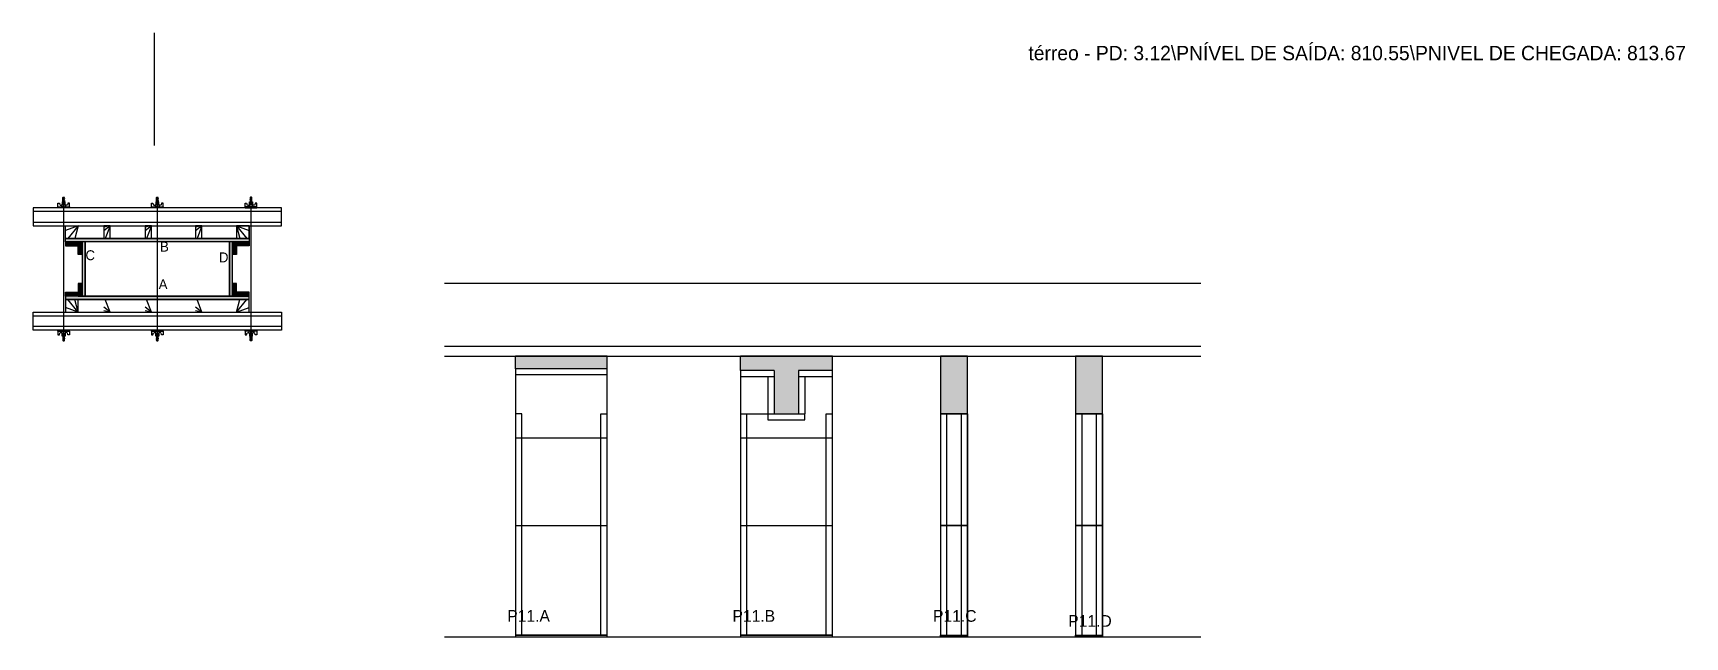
# Model space of a CAD drawing. Header units: metres. Extents: x 16160 to 17995, y 5125 to 5796.
import ezdxf

# ---------------------------------------------------------------- set-up
doc = ezdxf.new("R2010")
doc.units = ezdxf.units.M
for name, color, linetype in [('CHAPA', 7, 'Continuous'), ('COTA', 7, 'Continuous'), ('Hachura', 7, 'Continuous'), ('Madeira', 7, 'Continuous'), ('NIVEL 1° PAV.', 7, 'Continuous'), ('NIVEL 2° PAV.', 7, 'Continuous'), ('NOMENCLATURA', 7, 'Continuous'), ('Nível', 7, 'Continuous'), ('Painéis', 7, 'Continuous'), ('Perfil Metálico', 7, 'Continuous'), ('SARR_2.2x7', 7, 'Continuous'), ('SARRAFO', 7, 'Continuous'), ('Texto Seção', 7, 'Continuous'), ('TEXTO_GERAL', 7, 'Continuous')]:
    doc.layers.add(name, color=color, linetype=linetype)

msp = doc.modelspace()

# ---------------------------------------------------------------- hatches: boundary and pattern name
at = {"layer": 'COTA'}
h = msp.add_hatch(color=7, dxfattribs=at)
h.dxf.hatch_style = 1
h.paths.add_polyline_path([(16695.8, 5423.4), (16797.8, 5423.4), (16797.8, 5423.4), (16797.8, 5437.4), (16797.8, 5437.4), (16695.8, 5437.4), (16695.8, 5437.4), (16695.8, 5423.4)])
h = msp.add_hatch(color=7, dxfattribs=at)
h.dxf.hatch_style = 1
h.paths.add_polyline_path([(17010.3, 5421.4), (17047.8, 5421.4), (17047.8, 5421.4), (17047.8, 5437.4), (17047.8, 5437.4), (16945.8, 5437.4), (16945.8, 5437.4), (16945.8, 5421.4), (16945.8, 5421.4), (16983.3, 5421.4), (16983.3, 5421.4), (16983.3, 5373.4), (16983.3, 5373.4), (17010.3, 5373.4), (17010.3, 5373.4), (17010.3, 5421.4)])
h = msp.add_hatch(color=7, dxfattribs=at)
h.dxf.hatch_style = 1
h.paths.add_polyline_path([(17167.7, 5373.4), (17197.7, 5373.4), (17197.7, 5373.4), (17197.7, 5437.4), (17197.7, 5437.4), (17167.7, 5437.4), (17167.7, 5437.4), (17167.7, 5373.4)])
h = msp.add_hatch(color=7, dxfattribs=at)
h.dxf.hatch_style = 1
h.paths.add_polyline_path([(17317.8, 5373.4), (17347.8, 5373.4), (17347.8, 5373.4), (17347.8, 5437.4), (17347.8, 5437.4), (17317.8, 5437.4), (17317.8, 5437.4), (17317.8, 5373.4)])
at = {"layer": 'Hachura'}
h = msp.add_hatch(color=7, dxfattribs=at)
h.dxf.hatch_style = 1
h.paths.add_polyline_path([(16196.2, 5564.1), (16196.2, 5568.1), (16196.2, 5568.1), (16400.2, 5568.1), (16400.2, 5568.1), (16400.2, 5564.1), (16400.2, 5564.1), (16196.2, 5564.1)])
h = msp.add_hatch(color=7, dxfattribs=at)
h.dxf.hatch_style = 1
h.paths.add_polyline_path([(16196.2, 5564.1), (16196.2, 5568.1), (16196.2, 5568.1), (16400.2, 5568.1), (16400.2, 5568.1), (16400.2, 5564.1), (16400.2, 5564.1), (16196.2, 5564.1)])
h = msp.add_hatch(color=7, dxfattribs=at)
h.dxf.hatch_style = 1
h.paths.add_polyline_path([(16210.2, 5564.1), (16210.2, 5559.7), (16210.2, 5559.7), (16196.2, 5559.7), (16196.2, 5559.7), (16196.2, 5564.1), (16196.2, 5564.1), (16210.2, 5564.1)])
h = msp.add_hatch(color=7, dxfattribs=at)
h.dxf.hatch_style = 1
h.paths.add_polyline_path([(16214.6, 5564.1), (16210.2, 5564.1), (16210.2, 5564.1), (16210.2, 5550.1), (16210.2, 5550.1), (16214.6, 5550.1), (16214.6, 5550.1), (16214.6, 5564.1)])
h = msp.add_hatch(color=7, dxfattribs=at)
h.dxf.hatch_style = 1
h.paths.add_polyline_path([(16218.2, 5564.1), (16214.6, 5564.1), (16214.6, 5564.1), (16214.6, 5504.1), (16214.6, 5504.1), (16218.2, 5504.1), (16218.2, 5504.1), (16218.2, 5564.1)])
h = msp.add_hatch(color=7, dxfattribs=at)
h.dxf.hatch_style = 1
h.paths.add_polyline_path([(16218.2, 5564.1), (16214.6, 5564.1), (16214.6, 5564.1), (16214.6, 5504.1), (16214.6, 5504.1), (16218.2, 5504.1), (16218.2, 5504.1), (16218.2, 5564.1)])
h = msp.add_hatch(color=7, dxfattribs=at)
h.dxf.hatch_style = 1
h.paths.add_polyline_path([(16381.8, 5564.1), (16378.2, 5564.1), (16378.2, 5564.1), (16378.2, 5504.1), (16378.2, 5504.1), (16381.8, 5504.1), (16381.8, 5504.1), (16381.8, 5564.1)])
h = msp.add_hatch(color=7, dxfattribs=at)
h.dxf.hatch_style = 1
h.paths.add_polyline_path([(16381.8, 5564.1), (16378.2, 5564.1), (16378.2, 5564.1), (16378.2, 5504.1), (16378.2, 5504.1), (16381.8, 5504.1), (16381.8, 5504.1), (16381.8, 5564.1)])
h = msp.add_hatch(color=7, dxfattribs=at)
h.dxf.hatch_style = 1
h.paths.add_polyline_path([(16386.2, 5564.1), (16381.8, 5564.1), (16381.8, 5564.1), (16381.8, 5550.1), (16381.8, 5550.1), (16386.2, 5550.1), (16386.2, 5550.1), (16386.2, 5564.1)])
h = msp.add_hatch(color=7, dxfattribs=at)
h.dxf.hatch_style = 1
h.paths.add_polyline_path([(16386.2, 5564.1), (16386.2, 5559.7), (16386.2, 5559.7), (16400.2, 5559.7), (16400.2, 5559.7), (16400.2, 5564.1), (16400.2, 5564.1), (16386.2, 5564.1)])
h = msp.add_hatch(color=7, dxfattribs=at)
h.dxf.hatch_style = 1
h.paths.add_polyline_path([(16210.2, 5504.1), (16210.2, 5508.5), (16210.2, 5508.5), (16196.2, 5508.5), (16196.2, 5508.5), (16196.2, 5504.1), (16196.2, 5504.1), (16210.2, 5504.1)])
h = msp.add_hatch(color=7, dxfattribs=at)
h.dxf.hatch_style = 1
h.paths.add_polyline_path([(16196.2, 5504.1), (16196.2, 5500.1), (16196.2, 5500.1), (16400.2, 5500.1), (16400.2, 5500.1), (16400.2, 5504.1), (16400.2, 5504.1), (16196.2, 5504.1)])
h = msp.add_hatch(color=7, dxfattribs=at)
h.dxf.hatch_style = 1
h.paths.add_polyline_path([(16196.2, 5504.1), (16196.2, 5500.1), (16196.2, 5500.1), (16400.2, 5500.1), (16400.2, 5500.1), (16400.2, 5504.1), (16400.2, 5504.1), (16196.2, 5504.1)])
h = msp.add_hatch(color=7, dxfattribs=at)
h.dxf.hatch_style = 1
h.paths.add_polyline_path([(16214.6, 5504.1), (16210.2, 5504.1), (16210.2, 5504.1), (16210.2, 5518.1), (16210.2, 5518.1), (16214.6, 5518.1), (16214.6, 5518.1), (16214.6, 5504.1)])
h = msp.add_hatch(color=7, dxfattribs=at)
h.dxf.hatch_style = 1
h.paths.add_polyline_path([(16386.2, 5504.1), (16381.8, 5504.1), (16381.8, 5504.1), (16381.8, 5518.1), (16381.8, 5518.1), (16386.2, 5518.1), (16386.2, 5518.1), (16386.2, 5504.1)])
h = msp.add_hatch(color=7, dxfattribs=at)
h.dxf.hatch_style = 1
h.paths.add_polyline_path([(16386.2, 5504.1), (16386.2, 5508.5), (16386.2, 5508.5), (16400.2, 5508.5), (16400.2, 5508.5), (16400.2, 5504.1), (16400.2, 5504.1), (16386.2, 5504.1)])

# ---------------------------------------------------------------- linework, layer by layer
at = {"layer": 'CHAPA', "color": 7, "lineweight": 25}
for points in [[(16196.2, 5564.1), (16196.2, 5568.1), (16400.2, 5568.1), (16400.2, 5564.1)], [(16196.2, 5564.1), (16196.2, 5568.1), (16400.2, 5568.1), (16400.2, 5564.1)], [(16218.2, 5564.1), (16214.6, 5564.1), (16214.6, 5504.1), (16218.2, 5504.1)], [(16218.2, 5564.1), (16214.6, 5564.1), (16214.6, 5504.1), (16218.2, 5504.1)], [(16381.8, 5564.1), (16378.2, 5564.1), (16378.2, 5504.1), (16381.8, 5504.1)], [(16381.8, 5564.1), (16378.2, 5564.1), (16378.2, 5504.1), (16381.8, 5504.1)], [(16196.2, 5504.1), (16196.2, 5500.1), (16400.2, 5500.1), (16400.2, 5504.1)], [(16196.2, 5504.1), (16196.2, 5500.1), (16400.2, 5500.1), (16400.2, 5504.1)]]:
    msp.add_lwpolyline(points, close=True, dxfattribs=at)
at = {"layer": 'COTA', "color": 7, "lineweight": 25}
for p, q in [((16797.8, 5437.4), (16695.8, 5437.4)), ((16695.8, 5423.4), (16695.8, 5437.4)), ((16797.8, 5423.4), (16797.8, 5437.4)), ((17047.8, 5437.4), (16945.8, 5437.4)), ((16945.8, 5421.4), (16945.8, 5437.4)), ((17047.8, 5421.4), (17047.8, 5437.4))]:
    msp.add_line(p, q, dxfattribs=at)
for points in [[(17197.7, 5373.4), (17197.7, 5437.4), (17167.7, 5437.4), (17167.7, 5373.4)], [(17347.8, 5373.4), (17347.8, 5437.4), (17317.8, 5437.4), (17317.8, 5373.4)]]:
    msp.add_lwpolyline(points, dxfattribs=at)
at = {"layer": 'Defpoints', "color": 7, "lineweight": 25}
msp.add_line((16295.2, 5671.2), (16295.2, 5796.2), dxfattribs=at)
at = {"layer": 'Hachura', "color": 7, "lineweight": 25}
for p, q in [((16193.1, 5613.2), (16195.3, 5612.1)), ((16193.2, 5613.6), (16193.5, 5613.9)), ((16193.2, 5613.3), (16193.2, 5613.6)), ((16193.2, 5613.6), (16193.2, 5613.6)), ((16195.1, 5613.6), (16193.2, 5613.6)), ((16193.2, 5613.3), (16195.1, 5612.3)), ((16193.2, 5613.3), (16195.1, 5612.3)), ((16193.5, 5613.9), (16194.8, 5613.9)), ((16195.1, 5612.9), (16193.8, 5613.6)), ((16195.2, 5613), (16194.1, 5613.6)), ((16194.6, 5613.6), (16195.3, 5613.2)), ((16195.1, 5613.6), (16194.8, 5613.9)), ((16194.8, 5613.6), (16195.1, 5613.4)), ((16195.1, 5613.4), (16195.1, 5613.6)), ((16297.1, 5613.2), (16299.3, 5612.1)), ((16297.2, 5613.6), (16297.5, 5613.9)), ((16297.2, 5613.3), (16297.2, 5613.6)), ((16297.2, 5613.6), (16297.2, 5613.6)), ((16299.1, 5613.6), (16297.2, 5613.6)), ((16297.2, 5613.3), (16299.1, 5612.3)), ((16297.2, 5613.3), (16299.1, 5612.3)), ((16297.5, 5613.9), (16298.8, 5613.9)), ((16299.1, 5612.9), (16297.8, 5613.6)), ((16299.2, 5613), (16298.1, 5613.6)), ((16298.6, 5613.6), (16299.3, 5613.2)), ((16299.1, 5613.6), (16298.8, 5613.9)), ((16298.8, 5613.6), (16299.1, 5613.4)), ((16299.1, 5613.4), (16299.1, 5613.6)), ((16401.8, 5613.6), (16401.1, 5613.2)), ((16403.3, 5613.2), (16401.1, 5612.1)), ((16401.2, 5613), (16402.3, 5613.6)), ((16401.3, 5613.6), (16401.6, 5613.9)), ((16401.6, 5613.6), (16401.3, 5613.4)), ((16401.3, 5613.4), (16401.3, 5613.6)), ((16401.3, 5612.9), (16402.6, 5613.6)), ((16401.3, 5613.6), (16403.2, 5613.6)), ((16403.2, 5613.3), (16401.3, 5612.3)), ((16403.2, 5613.3), (16401.3, 5612.3)), ((16402.9, 5613.9), (16401.6, 5613.9)), ((16403.2, 5613.6), (16402.9, 5613.9)), ((16403.2, 5613.3), (16403.2, 5613.6)), ((16403.2, 5613.6), (16403.2, 5613.6)), ((16187.7, 5607.3), (16189.4, 5607.3)), ((16187.7, 5603), (16200.6, 5603)), ((16187.7, 5603), (16192.9, 5603)), ((16187.8, 5602.1), (16187.8, 5607.2)), ((16200.6, 5602.1), (16187.8, 5602.1)), ((16187.9, 5603), (16187.9, 5602.1)), ((16188.1, 5603), (16188.1, 5602.1)), ((16188.4, 5603), (16188.4, 5602.1)), ((16188.9, 5603), (16188.9, 5602.1)), ((16189.4, 5607.3), (16190, 5605)), ((16189.7, 5603), (16189.7, 5602.1)), ((16190.3, 5604.8), (16192.3, 5604.8)), ((16191.2, 5603), (16191.2, 5602.1)), ((16199.7, 5602.1), (16191.9, 5602.1)), ((16192.3, 5605.6), (16196.1, 5605.6)), ((16192.3, 5603), (16192.3, 5605.6)), ((16194.2, 5603), (16192.3, 5603)), ((16195.9, 5608.8), (16192.5, 5608.8)), ((16192.5, 5608.8), (16192.5, 5605.6)), ((16195.9, 5608.7), (16192.5, 5608.7)), ((16192.9, 5603), (16193.6, 5603)), ((16195.2, 5611.9), (16193.1, 5612.9)), ((16193.1, 5612), (16195.3, 5610.9)), ((16195.2, 5610.7), (16193.1, 5611.8)), ((16193.1, 5610.8), (16195.3, 5609.8)), ((16195.2, 5609.5), (16193.1, 5610.6)), ((16194.3, 5608.8), (16193.1, 5609.4)), ((16193.2, 5612.1), (16193.2, 5612.7)), ((16195.1, 5611.8), (16193.2, 5612.7)), ((16193.2, 5612.1), (16195.1, 5611.1)), ((16193.2, 5610.9), (16193.2, 5611.6)), ((16195.1, 5610.6), (16193.2, 5611.6)), ((16193.2, 5611.4), (16193.2, 5611.6)), ((16193.2, 5610.9), (16195.1, 5610)), ((16193.2, 5609.8), (16193.2, 5610.4)), ((16195.1, 5609.5), (16193.2, 5610.4)), ((16193.2, 5609.8), (16195.1, 5608.8)), ((16194.1, 5608.8), (16193.2, 5609.3)), ((16193.2, 5608.8), (16193.2, 5609.3)), ((16193.2, 5602.7), (16193.2, 5602.9)), ((16193.2, 5602.2), (16193.2, 5602.7)), ((16193.6, 5608.8), (16193.6, 5605.6)), ((16193.9, 5603), (16193.9, 5605)), ((16194.2, 5612.9), (16194.2, 5459.1)), ((16194.2, 5603), (16194.2, 5602.1)), ((16194.4, 5605), (16194.4, 5603)), ((16195.1, 5612.9), (16195.1, 5612.3)), ((16195.1, 5611.1), (16195.1, 5611.8)), ((16195.1, 5610.4), (16195.1, 5610.6)), ((16195.1, 5610.4), (16195.1, 5610)), ((16195.1, 5609.5), (16195.1, 5608.8)), ((16195.1, 5608.8), (16195.1, 5605.6)), ((16195.2, 5602.9), (16195.2, 5602.4)), ((16195.9, 5605.6), (16195.9, 5608.8)), ((16196.1, 5605.6), (16195.9, 5605.6)), ((16196.1, 5605.6), (16195.9, 5605.6)), ((16196.1, 5605.6), (16196.1, 5603)), ((16198.1, 5604.8), (16196.1, 5604.8)), ((16197.2, 5603), (16197.2, 5602.1)), ((16199, 5607.3), (16198.4, 5605)), ((16198.7, 5603), (16198.7, 5602.1)), ((16200.6, 5607.3), (16199, 5607.3)), ((16199.5, 5603), (16199.5, 5602.1)), ((16200, 5603), (16200, 5602.1)), ((16200.3, 5603), (16200.3, 5602.1)), ((16200.5, 5603), (16200.5, 5602.1)), ((16200.6, 5603), (16200.6, 5607.3)), ((16200.6, 5603), (16200.6, 5602.1)), ((16291.7, 5607.3), (16293.4, 5607.3)), ((16291.7, 5603), (16304.6, 5603)), ((16291.7, 5603), (16296.9, 5603)), ((16291.8, 5602.1), (16291.8, 5607.2)), ((16304.6, 5602.1), (16291.8, 5602.1)), ((16291.9, 5603), (16291.9, 5602.1)), ((16292.1, 5603), (16292.1, 5602.1)), ((16292.4, 5603), (16292.4, 5602.1)), ((16292.9, 5603), (16292.9, 5602.1)), ((16293.4, 5607.3), (16294, 5605)), ((16293.7, 5603), (16293.7, 5602.1)), ((16294.3, 5604.8), (16296.3, 5604.8)), ((16295.2, 5603), (16295.2, 5602.1)), ((16303.7, 5602.1), (16295.9, 5602.1)), ((16296.3, 5605.6), (16300.1, 5605.6)), ((16296.3, 5603), (16296.3, 5605.6)), ((16298.2, 5603), (16296.3, 5603)), ((16299.9, 5608.8), (16296.5, 5608.8)), ((16296.5, 5608.8), (16296.5, 5605.6)), ((16299.9, 5608.7), (16296.5, 5608.7)), ((16296.9, 5603), (16297.6, 5603)), ((16299.2, 5611.9), (16297.1, 5612.9)), ((16297.1, 5612), (16299.3, 5610.9)), ((16299.2, 5610.7), (16297.1, 5611.8)), ((16297.1, 5610.8), (16299.3, 5609.8)), ((16299.2, 5609.5), (16297.1, 5610.6)), ((16298.3, 5608.8), (16297.1, 5609.4)), ((16297.2, 5612.1), (16297.2, 5612.7)), ((16299.1, 5611.8), (16297.2, 5612.7)), ((16297.2, 5612.1), (16299.1, 5611.1)), ((16297.2, 5610.9), (16297.2, 5611.6)), ((16299.1, 5610.6), (16297.2, 5611.6)), ((16297.2, 5611.4), (16297.2, 5611.6)), ((16297.2, 5610.9), (16299.1, 5610)), ((16297.2, 5609.8), (16297.2, 5610.4)), ((16299.1, 5609.5), (16297.2, 5610.4)), ((16297.2, 5609.8), (16299.1, 5608.8)), ((16298.1, 5608.8), (16297.2, 5609.3)), ((16297.2, 5608.8), (16297.2, 5609.3)), ((16297.2, 5602.7), (16297.2, 5602.9)), ((16297.2, 5602.2), (16297.2, 5602.7)), ((16297.6, 5608.8), (16297.6, 5605.6)), ((16297.9, 5603), (16297.9, 5605)), ((16298.2, 5612.9), (16298.2, 5459.1)), ((16298.2, 5603), (16298.2, 5602.1)), ((16298.4, 5605), (16298.4, 5603)), ((16299.1, 5612.9), (16299.1, 5612.3)), ((16299.1, 5611.1), (16299.1, 5611.8)), ((16299.1, 5610.4), (16299.1, 5610.6)), ((16299.1, 5610.4), (16299.1, 5610)), ((16299.1, 5609.5), (16299.1, 5608.8)), ((16299.1, 5608.8), (16299.1, 5605.6)), ((16299.2, 5602.9), (16299.2, 5602.4)), ((16299.9, 5605.6), (16299.9, 5608.8)), ((16300.1, 5605.6), (16299.9, 5605.6)), ((16300.1, 5605.6), (16299.9, 5605.6)), ((16300.1, 5605.6), (16300.1, 5603)), ((16302.1, 5604.8), (16300.1, 5604.8)), ((16301.2, 5603), (16301.2, 5602.1)), ((16303, 5607.3), (16302.4, 5605)), ((16302.7, 5603), (16302.7, 5602.1)), ((16304.6, 5607.3), (16303, 5607.3)), ((16303.5, 5603), (16303.5, 5602.1)), ((16304, 5603), (16304, 5602.1)), ((16304.3, 5603), (16304.3, 5602.1)), ((16304.5, 5603), (16304.5, 5602.1)), ((16304.6, 5603), (16304.6, 5607.3)), ((16304.6, 5603), (16304.6, 5602.1)), ((16395.8, 5603), (16395.8, 5607.3)), ((16395.8, 5607.3), (16397.4, 5607.3)), ((16408.7, 5603), (16395.8, 5603)), ((16395.8, 5603), (16395.8, 5602.1)), ((16395.8, 5602.1), (16408.6, 5602.1)), ((16395.9, 5603), (16395.9, 5602.1)), ((16396.1, 5603), (16396.1, 5602.1)), ((16396.4, 5603), (16396.4, 5602.1)), ((16396.7, 5602.1), (16404.5, 5602.1)), ((16396.9, 5603), (16396.9, 5602.1)), ((16397.4, 5607.3), (16398, 5605)), ((16397.7, 5603), (16397.7, 5602.1)), ((16398.3, 5604.8), (16400.3, 5604.8)), ((16399.2, 5603), (16399.2, 5602.1)), ((16404.1, 5605.6), (16400.3, 5605.6)), ((16400.3, 5605.6), (16400.3, 5603)), ((16400.3, 5605.6), (16400.5, 5605.6)), ((16400.3, 5605.6), (16400.5, 5605.6)), ((16400.5, 5608.8), (16403.9, 5608.8)), ((16400.5, 5605.6), (16400.5, 5608.8)), ((16400.5, 5608.7), (16403.9, 5608.7)), ((16403.3, 5612), (16401.1, 5610.9)), ((16403.3, 5610.8), (16401.1, 5609.8)), ((16401.2, 5611.9), (16403.3, 5612.9)), ((16401.2, 5610.7), (16403.3, 5611.8)), ((16401.2, 5609.5), (16403.3, 5610.6)), ((16401.2, 5602.9), (16401.2, 5602.4)), ((16401.3, 5612.9), (16401.3, 5612.3)), ((16401.3, 5611.8), (16403.2, 5612.7)), ((16403.2, 5612.1), (16401.3, 5611.1)), ((16401.3, 5611.1), (16401.3, 5611.8)), ((16401.3, 5610.6), (16403.2, 5611.6)), ((16403.2, 5610.9), (16401.3, 5610)), ((16401.3, 5610.4), (16401.3, 5610.6)), ((16401.3, 5610.4), (16401.3, 5610)), ((16401.3, 5609.5), (16403.2, 5610.4)), ((16403.2, 5609.8), (16401.3, 5608.8)), ((16401.3, 5609.5), (16401.3, 5608.8)), ((16401.3, 5608.8), (16401.3, 5605.6)), ((16402, 5605), (16402, 5603)), ((16402.1, 5608.8), (16403.3, 5609.4)), ((16402.2, 5612.9), (16402.2, 5459.1)), ((16402.2, 5603), (16404.1, 5603)), ((16402.2, 5603), (16402.2, 5602.1)), ((16402.3, 5608.8), (16403.2, 5609.3)), ((16402.5, 5603), (16402.5, 5605)), ((16402.8, 5608.8), (16402.8, 5605.6)), ((16403.5, 5603), (16402.8, 5603)), ((16403.2, 5612.1), (16403.2, 5612.7)), ((16403.2, 5610.9), (16403.2, 5611.6)), ((16403.2, 5611.4), (16403.2, 5611.6)), ((16403.2, 5609.8), (16403.2, 5610.4)), ((16403.2, 5608.8), (16403.2, 5609.3)), ((16403.2, 5602.7), (16403.2, 5602.9)), ((16403.2, 5602.2), (16403.2, 5602.7)), ((16408.7, 5603), (16403.5, 5603)), ((16403.9, 5608.8), (16403.9, 5605.6)), ((16404.1, 5603), (16404.1, 5605.6)), ((16406.1, 5604.8), (16404.1, 5604.8)), ((16405.2, 5603), (16405.2, 5602.1)), ((16407, 5607.3), (16406.4, 5605)), ((16406.7, 5603), (16406.7, 5602.1)), ((16408.7, 5607.3), (16407, 5607.3)), ((16407.5, 5603), (16407.5, 5602.1)), ((16408, 5603), (16408, 5602.1)), ((16408.3, 5603), (16408.3, 5602.1)), ((16408.5, 5603), (16408.5, 5602.1)), ((16408.6, 5602.1), (16408.6, 5607.2)), ((16187.7, 5465.2), (16200.6, 5465.2)), ((16187.7, 5465.2), (16192.9, 5465.2)), ((16187.7, 5460.9), (16189.4, 5460.9)), ((16200.6, 5466.1), (16187.8, 5466.1)), ((16187.8, 5466.1), (16187.8, 5461)), ((16187.9, 5465.2), (16187.9, 5466.1)), ((16188.1, 5465.2), (16188.1, 5466.1)), ((16188.4, 5465.2), (16188.4, 5466.1)), ((16188.9, 5465.2), (16188.9, 5466.1)), ((16189.4, 5460.9), (16190, 5463.1)), ((16189.7, 5465.2), (16189.7, 5466.1)), ((16190.3, 5463.4), (16192.3, 5463.4)), ((16191.2, 5465.2), (16191.2, 5466.1)), ((16199.7, 5466.1), (16191.9, 5466.1)), ((16194.2, 5465.2), (16192.3, 5465.2)), ((16192.3, 5465.2), (16192.3, 5462.6)), ((16192.3, 5462.6), (16196.1, 5462.6)), ((16192.5, 5459.4), (16192.5, 5462.6)), ((16195.9, 5459.5), (16192.5, 5459.5)), ((16195.9, 5459.4), (16192.5, 5459.4)), ((16192.9, 5465.2), (16193.6, 5465.2)), ((16194.3, 5459.4), (16193.1, 5458.8)), ((16195.2, 5458.7), (16193.1, 5457.6)), ((16193.1, 5457.4), (16195.3, 5458.4)), ((16195.2, 5457.5), (16193.1, 5456.4)), ((16193.1, 5456.2), (16195.3, 5457.3)), ((16195.2, 5456.3), (16193.1, 5455.3)), ((16193.1, 5455), (16195.3, 5456.1)), ((16193.2, 5465.9), (16193.2, 5465.5)), ((16193.2, 5465.5), (16193.2, 5465.3)), ((16193.2, 5458.4), (16195.1, 5459.4)), ((16194.1, 5459.4), (16193.2, 5458.9)), ((16193.2, 5459.4), (16193.2, 5458.9)), ((16195.1, 5458.7), (16193.2, 5457.8)), ((16193.2, 5458.4), (16193.2, 5457.8)), ((16193.2, 5457.3), (16195.1, 5458.2)), ((16195.1, 5457.6), (16193.2, 5456.6)), ((16193.2, 5457.3), (16193.2, 5456.6)), ((16193.2, 5456.1), (16195.1, 5457.1)), ((16193.2, 5456.8), (16193.2, 5456.6)), ((16195.1, 5456.4), (16193.2, 5455.5)), ((16193.2, 5456.1), (16193.2, 5455.5)), ((16193.2, 5454.9), (16195.1, 5455.9)), ((16193.2, 5454.9), (16195.1, 5455.9)), ((16193.2, 5454.9), (16193.2, 5454.6)), ((16193.2, 5454.6), (16193.2, 5454.6)), ((16193.2, 5454.6), (16193.5, 5454.3)), ((16195.1, 5454.6), (16193.2, 5454.6)), ((16193.5, 5454.3), (16194.8, 5454.3)), ((16193.6, 5459.4), (16193.6, 5462.6)), ((16195.1, 5455.3), (16193.8, 5454.6)), ((16193.9, 5465.2), (16193.9, 5463.2)), ((16195.2, 5455.2), (16194.1, 5454.6)), ((16194.2, 5465.2), (16194.2, 5466.1)), ((16194.4, 5463.2), (16194.4, 5465.2)), ((16194.6, 5454.6), (16195.3, 5455)), ((16194.8, 5454.6), (16195.1, 5454.7)), ((16195.1, 5454.6), (16194.8, 5454.3)), ((16195.1, 5459.4), (16195.1, 5462.6)), ((16195.1, 5458.7), (16195.1, 5459.4)), ((16195.1, 5457.8), (16195.1, 5458.2)), ((16195.1, 5457.8), (16195.1, 5457.6)), ((16195.1, 5457.1), (16195.1, 5456.4)), ((16195.1, 5455.3), (16195.1, 5455.9)), ((16195.1, 5454.7), (16195.1, 5454.6)), ((16195.2, 5465.3), (16195.2, 5465.8)), ((16195.9, 5462.6), (16195.9, 5459.4)), ((16196.1, 5462.6), (16195.9, 5462.6)), ((16196.1, 5462.6), (16195.9, 5462.6)), ((16196.1, 5462.6), (16196.1, 5465.2)), ((16198.1, 5463.4), (16196.1, 5463.4)), ((16197.2, 5465.2), (16197.2, 5466.1)), ((16199, 5460.9), (16198.4, 5463.1)), ((16198.7, 5465.2), (16198.7, 5466.1)), ((16200.6, 5460.9), (16199, 5460.9)), ((16199.5, 5465.2), (16199.5, 5466.1)), ((16200, 5465.2), (16200, 5466.1)), ((16200.3, 5465.2), (16200.3, 5466.1)), ((16200.5, 5465.2), (16200.5, 5466.1)), ((16200.6, 5465.2), (16200.6, 5466.1)), ((16200.6, 5465.2), (16200.6, 5460.9)), ((16291.7, 5465.2), (16304.6, 5465.2)), ((16291.7, 5465.2), (16296.9, 5465.2)), ((16291.7, 5460.9), (16293.4, 5460.9)), ((16304.6, 5466.1), (16291.8, 5466.1)), ((16291.8, 5466.1), (16291.8, 5461)), ((16291.9, 5465.2), (16291.9, 5466.1)), ((16292.1, 5465.2), (16292.1, 5466.1)), ((16292.4, 5465.2), (16292.4, 5466.1)), ((16292.9, 5465.2), (16292.9, 5466.1)), ((16293.4, 5460.9), (16294, 5463.1)), ((16293.7, 5465.2), (16293.7, 5466.1)), ((16294.3, 5463.4), (16296.3, 5463.4)), ((16295.2, 5465.2), (16295.2, 5466.1)), ((16303.7, 5466.1), (16295.9, 5466.1)), ((16298.2, 5465.2), (16296.3, 5465.2)), ((16296.3, 5465.2), (16296.3, 5462.6)), ((16296.3, 5462.6), (16300.1, 5462.6)), ((16296.5, 5459.4), (16296.5, 5462.6)), ((16299.9, 5459.5), (16296.5, 5459.5)), ((16299.9, 5459.4), (16296.5, 5459.4)), ((16296.9, 5465.2), (16297.6, 5465.2)), ((16298.3, 5459.4), (16297.1, 5458.8)), ((16299.2, 5458.7), (16297.1, 5457.6)), ((16297.1, 5457.4), (16299.3, 5458.4)), ((16299.2, 5457.5), (16297.1, 5456.4)), ((16297.1, 5456.2), (16299.3, 5457.3)), ((16299.2, 5456.3), (16297.1, 5455.3)), ((16297.1, 5455), (16299.3, 5456.1)), ((16297.2, 5465.9), (16297.2, 5465.5)), ((16297.2, 5465.5), (16297.2, 5465.3)), ((16297.2, 5458.4), (16299.1, 5459.4)), ((16298.1, 5459.4), (16297.2, 5458.9)), ((16297.2, 5459.4), (16297.2, 5458.9)), ((16299.1, 5458.7), (16297.2, 5457.8)), ((16297.2, 5458.4), (16297.2, 5457.8)), ((16297.2, 5457.3), (16299.1, 5458.2)), ((16299.1, 5457.6), (16297.2, 5456.6)), ((16297.2, 5457.3), (16297.2, 5456.6)), ((16297.2, 5456.1), (16299.1, 5457.1)), ((16297.2, 5456.8), (16297.2, 5456.6)), ((16299.1, 5456.4), (16297.2, 5455.5)), ((16297.2, 5456.1), (16297.2, 5455.5)), ((16297.2, 5454.9), (16299.1, 5455.9)), ((16297.2, 5454.9), (16299.1, 5455.9)), ((16297.2, 5454.9), (16297.2, 5454.6)), ((16297.2, 5454.6), (16297.2, 5454.6)), ((16297.2, 5454.6), (16297.5, 5454.3)), ((16299.1, 5454.6), (16297.2, 5454.6)), ((16297.5, 5454.3), (16298.8, 5454.3)), ((16297.6, 5459.4), (16297.6, 5462.6)), ((16299.1, 5455.3), (16297.8, 5454.6)), ((16297.9, 5465.2), (16297.9, 5463.2)), ((16299.2, 5455.2), (16298.1, 5454.6)), ((16298.2, 5465.2), (16298.2, 5466.1)), ((16298.4, 5463.2), (16298.4, 5465.2)), ((16298.6, 5454.6), (16299.3, 5455)), ((16298.8, 5454.6), (16299.1, 5454.7)), ((16299.1, 5454.6), (16298.8, 5454.3)), ((16299.1, 5459.4), (16299.1, 5462.6)), ((16299.1, 5458.7), (16299.1, 5459.4)), ((16299.1, 5457.8), (16299.1, 5458.2)), ((16299.1, 5457.8), (16299.1, 5457.6)), ((16299.1, 5457.1), (16299.1, 5456.4)), ((16299.1, 5455.3), (16299.1, 5455.9)), ((16299.1, 5454.7), (16299.1, 5454.6)), ((16299.2, 5465.3), (16299.2, 5465.8)), ((16299.9, 5462.6), (16299.9, 5459.4)), ((16300.1, 5462.6), (16299.9, 5462.6)), ((16300.1, 5462.6), (16299.9, 5462.6)), ((16300.1, 5462.6), (16300.1, 5465.2)), ((16302.1, 5463.4), (16300.1, 5463.4)), ((16301.2, 5465.2), (16301.2, 5466.1)), ((16303, 5460.9), (16302.4, 5463.1)), ((16302.7, 5465.2), (16302.7, 5466.1)), ((16304.6, 5460.9), (16303, 5460.9)), ((16303.5, 5465.2), (16303.5, 5466.1)), ((16304, 5465.2), (16304, 5466.1)), ((16304.3, 5465.2), (16304.3, 5466.1)), ((16304.5, 5465.2), (16304.5, 5466.1)), ((16304.6, 5465.2), (16304.6, 5466.1)), ((16304.6, 5465.2), (16304.6, 5460.9)), ((16395.8, 5466.1), (16408.6, 5466.1)), ((16395.8, 5465.2), (16395.8, 5466.1)), ((16408.7, 5465.2), (16395.8, 5465.2)), ((16395.8, 5465.2), (16395.8, 5460.9)), ((16395.8, 5460.9), (16397.4, 5460.9)), ((16395.9, 5465.2), (16395.9, 5466.1)), ((16396.1, 5465.2), (16396.1, 5466.1)), ((16396.4, 5465.2), (16396.4, 5466.1)), ((16396.7, 5466.1), (16404.5, 5466.1)), ((16396.9, 5465.2), (16396.9, 5466.1)), ((16397.4, 5460.9), (16398, 5463.1)), ((16397.7, 5465.2), (16397.7, 5466.1)), ((16398.3, 5463.4), (16400.3, 5463.4)), ((16399.2, 5465.2), (16399.2, 5466.1)), ((16400.3, 5462.6), (16400.3, 5465.2)), ((16404.1, 5462.6), (16400.3, 5462.6)), ((16400.3, 5462.6), (16400.5, 5462.6)), ((16400.3, 5462.6), (16400.5, 5462.6)), ((16400.5, 5462.6), (16400.5, 5459.4)), ((16400.5, 5459.5), (16403.9, 5459.5)), ((16400.5, 5459.4), (16403.9, 5459.4)), ((16403.3, 5457.4), (16401.1, 5458.4)), ((16403.3, 5456.2), (16401.1, 5457.3)), ((16403.3, 5455), (16401.1, 5456.1)), ((16401.8, 5454.6), (16401.1, 5455)), ((16401.2, 5465.3), (16401.2, 5465.8)), ((16401.2, 5458.7), (16403.3, 5457.6)), ((16401.2, 5457.5), (16403.3, 5456.4)), ((16401.2, 5456.3), (16403.3, 5455.3)), ((16401.2, 5455.2), (16402.3, 5454.6)), ((16401.3, 5459.4), (16401.3, 5462.6)), ((16401.3, 5458.7), (16401.3, 5459.4)), ((16403.2, 5458.4), (16401.3, 5459.4)), ((16401.3, 5458.7), (16403.2, 5457.8)), ((16401.3, 5457.8), (16401.3, 5458.2)), ((16403.2, 5457.3), (16401.3, 5458.2)), ((16401.3, 5457.8), (16401.3, 5457.6)), ((16401.3, 5457.6), (16403.2, 5456.6)), ((16401.3, 5457.1), (16401.3, 5456.4)), ((16403.2, 5456.1), (16401.3, 5457.1)), ((16401.3, 5456.4), (16403.2, 5455.5)), ((16403.2, 5454.9), (16401.3, 5455.9)), ((16401.3, 5455.3), (16401.3, 5455.9)), ((16403.2, 5454.9), (16401.3, 5455.9)), ((16401.3, 5455.3), (16402.6, 5454.6)), ((16401.6, 5454.6), (16401.3, 5454.7)), ((16401.3, 5454.7), (16401.3, 5454.6)), ((16401.3, 5454.6), (16401.6, 5454.3)), ((16401.3, 5454.6), (16403.2, 5454.6)), ((16402.9, 5454.3), (16401.6, 5454.3)), ((16402, 5463.2), (16402, 5465.2)), ((16402.1, 5459.4), (16403.3, 5458.8)), ((16402.2, 5465.2), (16402.2, 5466.1)), ((16402.2, 5465.2), (16404.1, 5465.2)), ((16402.3, 5459.4), (16403.2, 5458.9)), ((16402.5, 5465.2), (16402.5, 5463.2)), ((16403.5, 5465.2), (16402.8, 5465.2)), ((16402.8, 5459.4), (16402.8, 5462.6)), ((16403.2, 5454.6), (16402.9, 5454.3)), ((16403.2, 5465.9), (16403.2, 5465.5)), ((16403.2, 5465.5), (16403.2, 5465.3)), ((16403.2, 5459.4), (16403.2, 5458.9)), ((16403.2, 5458.4), (16403.2, 5457.8)), ((16403.2, 5457.3), (16403.2, 5456.6)), ((16403.2, 5456.8), (16403.2, 5456.6)), ((16403.2, 5456.1), (16403.2, 5455.5)), ((16403.2, 5454.9), (16403.2, 5454.6)), ((16403.2, 5454.6), (16403.2, 5454.6)), ((16408.7, 5465.2), (16403.5, 5465.2)), ((16403.9, 5459.4), (16403.9, 5462.6)), ((16404.1, 5465.2), (16404.1, 5462.6)), ((16406.1, 5463.4), (16404.1, 5463.4)), ((16405.2, 5465.2), (16405.2, 5466.1)), ((16407, 5460.9), (16406.4, 5463.1)), ((16406.7, 5465.2), (16406.7, 5466.1)), ((16408.7, 5460.9), (16407, 5460.9)), ((16407.5, 5465.2), (16407.5, 5466.1)), ((16408, 5465.2), (16408, 5466.1)), ((16408.3, 5465.2), (16408.3, 5466.1)), ((16408.5, 5465.2), (16408.5, 5466.1)), ((16408.6, 5466.1), (16408.6, 5461))]:
    msp.add_line(p, q, dxfattribs=at)
at = {"layer": 'Madeira', "color": 7, "lineweight": 25}
for p, q in [((16210.2, 5582.1), (16196.2, 5576.7)), ((16210.2, 5582.1), (16198.7, 5568.1)), ((16210.2, 5582.1), (16206.7, 5568.1)), ((16245.7, 5582.1), (16238.7, 5576.4)), ((16245.7, 5582.1), (16238.7, 5580.4)), ((16245.7, 5582.1), (16240.3, 5568.1)), ((16291.7, 5582.1), (16284.7, 5576.4)), ((16291.7, 5582.1), (16284.7, 5580.4)), ((16291.7, 5582.1), (16286.3, 5568.1)), ((16347.7, 5582.1), (16340.7, 5576.4)), ((16347.7, 5582.1), (16340.7, 5580.4)), ((16347.7, 5582.1), (16342.3, 5568.1)), ((16386.2, 5582.1), (16397.7, 5568.1)), ((16386.2, 5582.1), (16389.7, 5568.1)), ((16386.2, 5582.1), (16400.2, 5576.7)), ((16210.2, 5486.1), (16196.2, 5491.5)), ((16210.2, 5486.1), (16198.7, 5500.1)), ((16210.2, 5486.1), (16206.7, 5500.1)), ((16245.7, 5486.1), (16238.7, 5491.8)), ((16245.7, 5486.1), (16238.7, 5487.8)), ((16245.7, 5486.1), (16240.3, 5500.1)), ((16291.7, 5486.1), (16284.7, 5491.8)), ((16291.7, 5486.1), (16284.7, 5487.8)), ((16291.7, 5486.1), (16286.3, 5500.1)), ((16347.7, 5486.1), (16340.7, 5491.8)), ((16347.7, 5486.1), (16340.7, 5487.8)), ((16347.7, 5486.1), (16342.3, 5500.1)), ((16386.2, 5486.1), (16397.7, 5500.1)), ((16386.2, 5486.1), (16389.7, 5500.1)), ((16386.2, 5486.1), (16400.2, 5491.5))]:
    msp.add_line(p, q, dxfattribs=at)
for points in [[(16400.2, 5582.1), (16400.2, 5568.1), (16196.2, 5568.1), (16196.2, 5582.1)], [(16245.7, 5582.1), (16238.7, 5582.1), (16238.7, 5568.1), (16245.7, 5568.1)], [(16291.7, 5582.1), (16284.7, 5582.1), (16284.7, 5568.1), (16291.7, 5568.1)], [(16347.7, 5582.1), (16340.7, 5582.1), (16340.7, 5568.1), (16347.7, 5568.1)], [(16386.2, 5582.1), (16386.2, 5568.1), (16400.2, 5568.1), (16400.2, 5582.1)], [(16210.2, 5486.1), (16210.2, 5500.1), (16196.2, 5500.1), (16196.2, 5486.1)], [(16400.2, 5486.1), (16400.2, 5500.1), (16196.2, 5500.1), (16196.2, 5486.1)]]:
    msp.add_lwpolyline(points, close=True, dxfattribs=at)
at = {"layer": 'NIVEL 1° PAV.', "color": 7, "lineweight": 25}
msp.add_line((16617.1, 5518.4), (17457, 5518.4), dxfattribs=at)
at = {"layer": 'NIVEL 2° PAV.', "color": 7, "lineweight": 25}
msp.add_line((16617.1, 5448.4), (17457, 5448.4), dxfattribs=at)
at = {"layer": 'Nível', "color": 7, "lineweight": 25}
for p, q in [((16617.1, 5437.4), (17457, 5437.4)), ((16617.1, 5125.4), (17457, 5125.4))]:
    msp.add_line(p, q, dxfattribs=at)
at = {"layer": 'Painéis', "color": 7, "lineweight": 25}
for p, q in [((16695.8, 5423.4), (16695.8, 5125.4)), ((16797.8, 5423.4), (16695.8, 5423.4)), ((16797.8, 5125.4), (16797.8, 5423.4)), ((16945.8, 5421.4), (16945.8, 5373.4)), ((16983.3, 5421.4), (16945.8, 5421.4)), ((16983.3, 5421.4), (16983.3, 5373.4)), ((17047.8, 5421.4), (17010.3, 5421.4)), ((17010.3, 5421.4), (17010.3, 5373.4)), ((17047.8, 5125.4), (17047.8, 5421.4)), ((16945.8, 5373.4), (16945.8, 5125.4)), ((16945.8, 5373.4), (17010.3, 5373.4)), ((17167.7, 5373.4), (17167.7, 5127.4)), ((17167.7, 5373.4), (17197.7, 5373.4)), ((17197.7, 5373.4), (17167.7, 5373.4)), ((17197.7, 5373.4), (17167.7, 5373.4)), ((17197.7, 5373.4), (17167.7, 5373.4)), ((17197.7, 5127.4), (17197.7, 5373.4)), ((17197.7, 5373.4), (17197.7, 5127.4)), ((17317.8, 5373.4), (17317.8, 5127.4)), ((17317.8, 5373.4), (17347.8, 5373.4)), ((17347.8, 5373.4), (17317.8, 5373.4)), ((17347.8, 5373.4), (17317.8, 5373.4)), ((17347.8, 5373.4), (17317.8, 5373.4)), ((17347.8, 5127.4), (17347.8, 5373.4)), ((17347.8, 5373.4), (17347.8, 5127.4)), ((16797.8, 5346.4), (16695.8, 5346.4)), ((17047.8, 5346.4), (16945.8, 5346.4)), ((16695.8, 5249.4), (16797.8, 5249.4)), ((16945.8, 5249.4), (17047.8, 5249.4)), ((17167.7, 5249.4), (17197.7, 5249.4)), ((17197.7, 5249.4), (17167.7, 5249.4)), ((17197.7, 5249.4), (17167.7, 5249.4)), ((17317.8, 5249.4), (17347.8, 5249.4)), ((17347.8, 5249.4), (17317.8, 5249.4)), ((17347.8, 5249.4), (17317.8, 5249.4)), ((17347.8, 5249.4), (17317.8, 5249.4)), ((16695.8, 5127.4), (16797.8, 5127.4)), ((16945.8, 5127.4), (17047.8, 5127.4)), ((17167.7, 5127.4), (17197.7, 5127.4)), ((17317.8, 5127.4), (17347.8, 5127.4))]:
    msp.add_line(p, q, dxfattribs=at)
for points in [[(16378.2, 5504.1), (16378.2, 5564.1), (16218.2, 5564.1), (16218.2, 5504.1)], [(16797.8, 5127.4), (16695.8, 5127.4), (16695.8, 5125.4), (16797.8, 5125.4)], [(17047.8, 5127.4), (16945.8, 5127.4), (16945.8, 5125.4), (17047.8, 5125.4)], [(17167.7, 5127.4), (17197.7, 5127.4), (17197.7, 5125.4), (17167.7, 5125.4)], [(17317.8, 5127.4), (17347.8, 5127.4), (17347.8, 5125.4), (17317.8, 5125.4)]]:
    msp.add_lwpolyline(points, close=True, dxfattribs=at)
at = {"layer": 'Perfil Metálico', "color": 7, "lineweight": 25}
for points in [[(16160.2, 5602.1), (16160.2, 5582.1), (16436.2, 5582.1), (16436.2, 5602.1)], [(16436.2, 5586.1), (16436.2, 5598.1), (16160.2, 5598.1), (16160.2, 5586.1)], [(16160.2, 5466.1), (16160.2, 5486.1), (16436.2, 5486.1), (16436.2, 5466.1)], [(16436.2, 5482.1), (16436.2, 5470.1), (16160.2, 5470.1), (16160.2, 5482.1)]]:
    msp.add_lwpolyline(points, close=True, dxfattribs=at)
at = {"layer": 'SARR_2.2x7', "color": 7, "lineweight": 25}
for p, q in [((16797.8, 5416.4), (16695.8, 5416.4)), ((16983.3, 5414.4), (16945.8, 5414.4)), ((16976.3, 5414.4), (16976.3, 5373.4)), ((17047.8, 5414.4), (17010.3, 5414.4)), ((17017.3, 5414.4), (17017.3, 5373.4)), ((16702.8, 5373.4), (16695.8, 5373.4)), ((16702.8, 5373.4), (16702.8, 5373.4)), ((16702.8, 5346.4), (16702.8, 5373.4)), ((16790.8, 5373.4), (16790.8, 5373.4)), ((16790.8, 5346.4), (16790.8, 5373.4)), ((16790.8, 5373.4), (16797.8, 5373.4)), ((16952.8, 5373.4), (16952.8, 5373.4)), ((16952.8, 5346.4), (16952.8, 5373.4)), ((16976.3, 5373.4), (16976.3, 5366.4)), ((16976.3, 5366.4), (17017.3, 5366.4)), ((17010.3, 5373.4), (17017.3, 5373.4)), ((17017.3, 5366.4), (17017.3, 5373.4)), ((17040.8, 5373.4), (17040.8, 5373.4)), ((17040.8, 5346.4), (17040.8, 5373.4)), ((17040.8, 5373.4), (17047.8, 5373.4)), ((17174.7, 5373.4), (17174.7, 5127.4)), ((17174.7, 5373.4), (17174.7, 5373.4)), ((17174.7, 5373.4), (17174.7, 5373.4)), ((17190.7, 5373.4), (17190.7, 5127.4)), ((17190.7, 5373.4), (17190.7, 5373.4)), ((17190.7, 5373.4), (17190.7, 5373.4)), ((17324.8, 5373.4), (17324.8, 5127.4)), ((17324.8, 5373.4), (17324.8, 5373.4)), ((17324.8, 5373.4), (17324.8, 5373.4)), ((17340.8, 5373.4), (17340.8, 5127.4)), ((17340.8, 5373.4), (17340.8, 5373.4)), ((17340.8, 5373.4), (17340.8, 5373.4)), ((16702.8, 5249.4), (16702.8, 5346.4)), ((16790.8, 5249.4), (16790.8, 5346.4)), ((16952.8, 5249.4), (16952.8, 5346.4)), ((17040.8, 5249.4), (17040.8, 5346.4)), ((16702.8, 5127.4), (16702.8, 5249.4)), ((16790.8, 5127.4), (16790.8, 5249.4)), ((16952.8, 5127.4), (16952.8, 5249.4)), ((17040.8, 5127.4), (17040.8, 5249.4)), ((17174.7, 5249.4), (17174.7, 5249.4)), ((17174.7, 5249.4), (17174.7, 5249.4)), ((17190.7, 5249.4), (17190.7, 5249.4)), ((17190.7, 5249.4), (17190.7, 5249.4)), ((17324.8, 5249.4), (17324.8, 5249.4)), ((17324.8, 5249.4), (17324.8, 5249.4)), ((17340.8, 5249.4), (17340.8, 5249.4)), ((17340.8, 5249.4), (17340.8, 5249.4)), ((16702.8, 5127.4), (16702.8, 5127.4)), ((16790.8, 5127.4), (16790.8, 5127.4)), ((16952.8, 5127.4), (16952.8, 5127.4)), ((17040.8, 5127.4), (17040.8, 5127.4))]:
    msp.add_line(p, q, dxfattribs=at)
at = {"layer": 'SARRAFO', "color": 7, "lineweight": 25}
for points in [[(16196.2, 5559.7), (16210.2, 5559.7), (16210.2, 5564.1), (16196.2, 5564.1)], [(16210.2, 5550.1), (16210.2, 5564.1), (16214.6, 5564.1), (16214.6, 5550.1)], [(16381.8, 5550.1), (16381.8, 5564.1), (16386.2, 5564.1), (16386.2, 5550.1)], [(16400.2, 5559.7), (16386.2, 5559.7), (16386.2, 5564.1), (16400.2, 5564.1)], [(16196.2, 5508.5), (16210.2, 5508.5), (16210.2, 5504.1), (16196.2, 5504.1)], [(16210.2, 5518.1), (16210.2, 5504.1), (16214.6, 5504.1), (16214.6, 5518.1)], [(16381.8, 5518.1), (16381.8, 5504.1), (16386.2, 5504.1), (16386.2, 5518.1)], [(16400.2, 5508.5), (16386.2, 5508.5), (16386.2, 5504.1), (16400.2, 5504.1)]]:
    msp.add_lwpolyline(points, close=True, dxfattribs=at)

# ---------------------------------------------------------------- texts
at = {"layer": 'NOMENCLATURA', "color": 7, "lineweight": 25}
msp.add_text('térreo - PD: 3.12\\PNÍVEL DE SAÍDA: 810.55\\PNIVEL DE CHEGADA: 813.67', height=16, dxfattribs=at).set_placement((17265.5, 5765.9))
at = {"layer": 'Texto Seção', "color": 7, "lineweight": 25}
for s, p in [('P11.A', (16686.8, 5142.3)), ('P11.B', (16936.9, 5142.3)), ('P11.C', (17159.6, 5142.3)), ('P11.D', (17309.7, 5136.7))]:
    msp.add_text(s, height=13, dxfattribs=at).set_placement(p)
at = {"layer": 'TEXTO_GERAL', "color": 7, "lineweight": 25}
for s, p in [('B', (16301.2, 5553.4)), ('C', (16218.4, 5543.9)), ('D', (16366.6, 5541.5)), ('A', (16299.7, 5511.7))]:
    msp.add_text(s, height=11, dxfattribs=at).set_placement(p)

doc.saveas('drawing.dxf')
